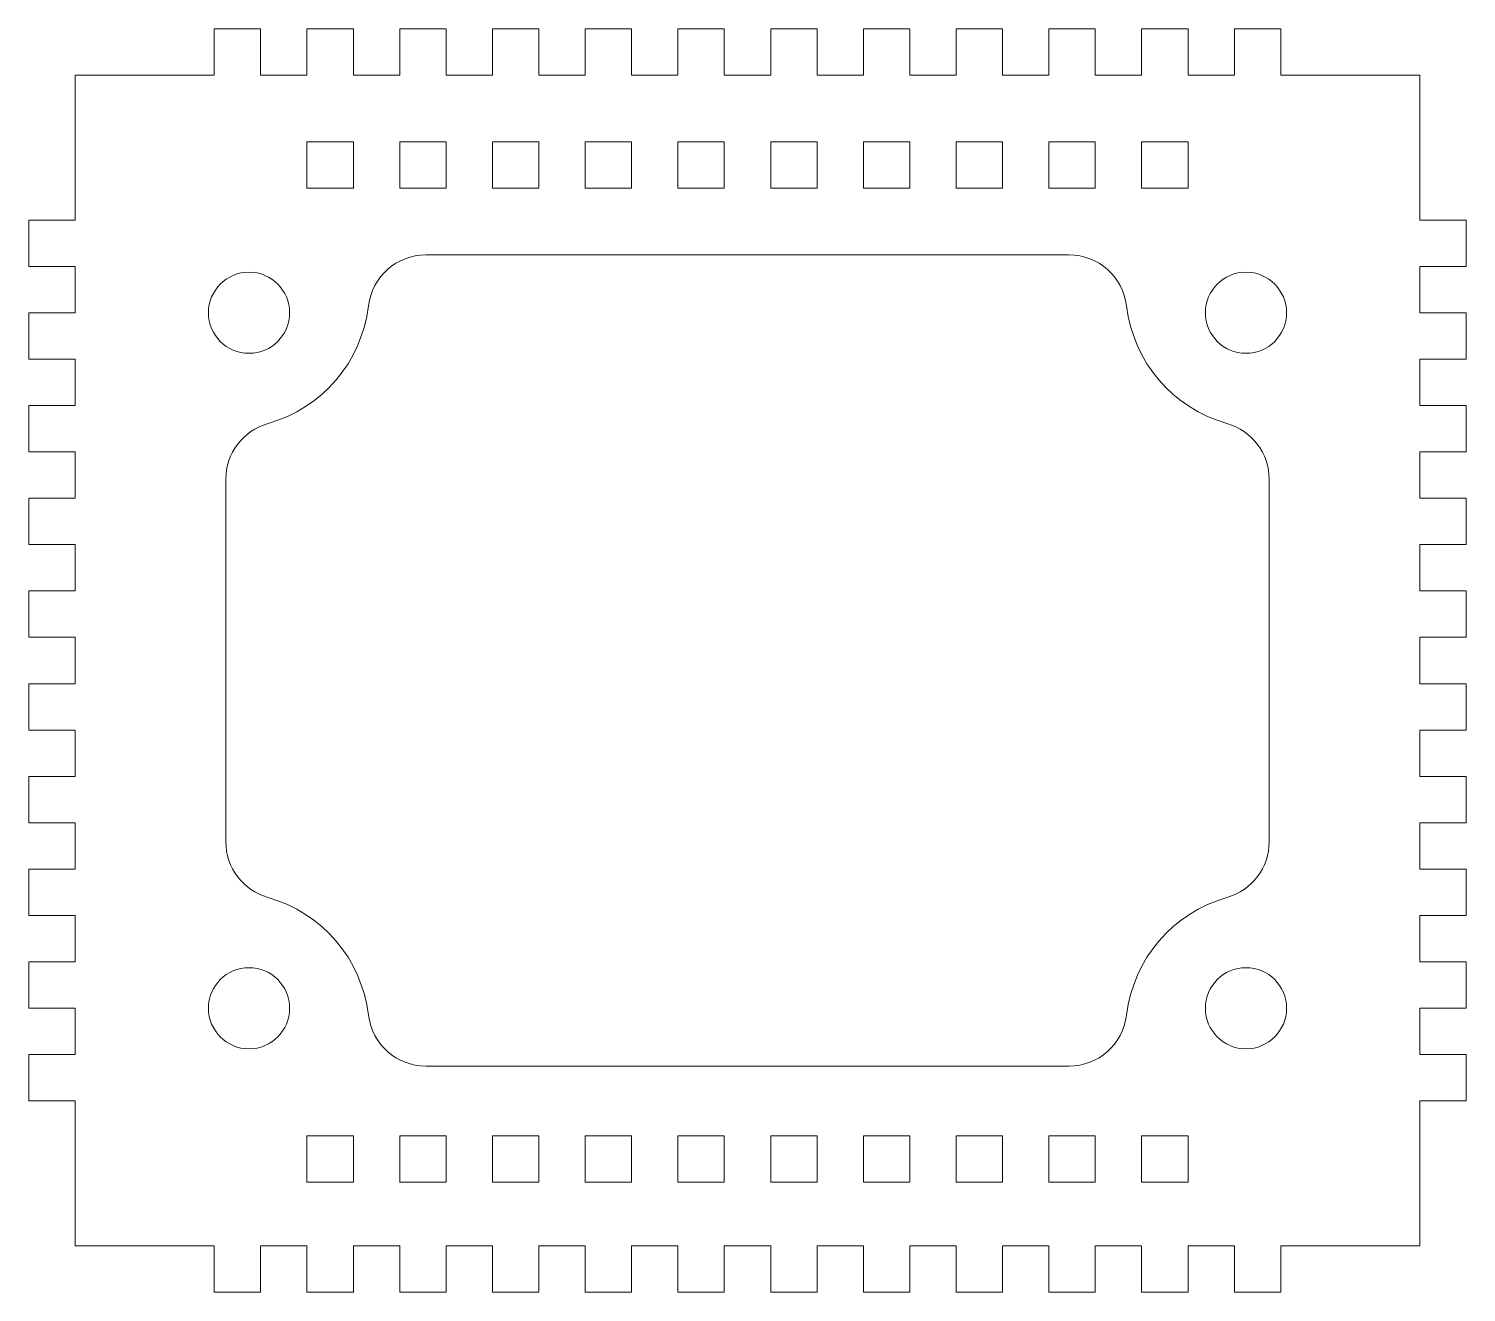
# Model space of a CAD drawing. Header units: millimetres. Extents: x -62 to 62, y -54 to 54.
import ezdxf

# ---------------------------------------------------------------- set-up
doc = ezdxf.new("R2010")
doc.units = ezdxf.units.MM

msp = doc.modelspace()

# ---------------------------------------------------------------- linework, layer by layer
at = {"color": 7, "linetype": 'Continuous', "lineweight": 15}
for p, q in [((-46, 50.5), (-46, 54.5)), ((-46, 54.5), (-42, 54.5)), ((-42, 54.5), (-42, 50.5)), ((-38, 50.5), (-38, 54.5)), ((-38, 54.5), (-34, 54.5)), ((-34, 54.5), (-34, 50.5)), ((-30, 50.5), (-30, 54.5)), ((-30, 54.5), (-26, 54.5)), ((-26, 54.5), (-26, 50.5)), ((-22, 50.5), (-22, 54.5)), ((-22, 54.5), (-18, 54.5)), ((-18, 54.5), (-18, 50.5)), ((-14, 50.5), (-14, 54.5)), ((-14, 54.5), (-10, 54.5)), ((-10, 54.5), (-10, 50.5)), ((-6, 50.5), (-6, 54.5)), ((-6, 54.5), (-2, 54.5)), ((-2, 54.5), (-2, 50.5)), ((2, 50.5), (2, 54.5)), ((2, 54.5), (6, 54.5)), ((6, 54.5), (6, 50.5)), ((10, 50.5), (10, 54.5)), ((10, 54.5), (14, 54.5)), ((14, 54.5), (14, 50.5)), ((18, 50.5), (18, 54.5)), ((18, 54.5), (22, 54.5)), ((22, 54.5), (22, 50.5)), ((26, 50.5), (26, 54.5)), ((26, 54.5), (30, 54.5)), ((30, 54.5), (30, 50.5)), ((34, 50.5), (34, 54.5)), ((34, 54.5), (38, 54.5)), ((38, 54.5), (38, 50.5)), ((42, 50.5), (42, 54.5)), ((42, 54.5), (46, 54.5)), ((46, 54.5), (46, 50.5)), ((-58, 38), (-58, 50.5)), ((-58, 50.5), (-46, 50.5)), ((-42, 50.5), (-38, 50.5)), ((-34, 50.5), (-30, 50.5)), ((-26, 50.5), (-22, 50.5)), ((-18, 50.5), (-14, 50.5)), ((-10, 50.5), (-6, 50.5)), ((-2, 50.5), (2, 50.5)), ((6, 50.5), (10, 50.5)), ((14, 50.5), (18, 50.5)), ((22, 50.5), (26, 50.5)), ((30, 50.5), (34, 50.5)), ((38, 50.5), (42, 50.5)), ((46, 50.5), (58, 50.5)), ((58, 38), (58, 50.5)), ((-38, 44.75), (-38, 40.75)), ((-34, 44.75), (-38, 44.75)), ((-34, 40.75), (-34, 44.75)), ((-30, 44.75), (-30, 40.75)), ((-26, 44.75), (-30, 44.75)), ((-26, 40.75), (-26, 44.75)), ((-22, 44.75), (-22, 40.75)), ((-18, 44.75), (-22, 44.75)), ((-18, 40.75), (-18, 44.75)), ((-14, 44.75), (-14, 40.75)), ((-10, 44.75), (-14, 44.75)), ((-10, 40.75), (-10, 44.75)), ((-6, 44.75), (-6, 40.75)), ((-2, 44.75), (-6, 44.75)), ((-2, 40.75), (-2, 44.75)), ((6, 44.75), (2, 44.75)), ((2, 44.75), (2, 40.75)), ((6, 40.75), (6, 44.75)), ((14, 44.75), (10, 44.75)), ((10, 44.75), (10, 40.75)), ((14, 40.75), (14, 44.75)), ((22, 44.75), (18, 44.75)), ((18, 44.75), (18, 40.75)), ((22, 40.75), (22, 44.75)), ((30, 44.75), (26, 44.75)), ((26, 44.75), (26, 40.75)), ((30, 40.75), (30, 44.75)), ((38, 44.75), (34, 44.75)), ((34, 44.75), (34, 40.75)), ((38, 40.75), (38, 44.75)), ((-38, 40.75), (-34, 40.75)), ((-30, 40.75), (-26, 40.75)), ((-22, 40.75), (-18, 40.75)), ((-14, 40.75), (-10, 40.75)), ((-6, 40.75), (-2, 40.75)), ((2, 40.75), (6, 40.75)), ((10, 40.75), (14, 40.75)), ((18, 40.75), (22, 40.75)), ((26, 40.75), (30, 40.75)), ((34, 40.75), (38, 40.75)), ((-62, 38), (-62, 34)), ((-58, 38), (-62, 38)), ((62, 38), (58, 38)), ((62, 34), (62, 38)), ((-27.73, 35), (27.73, 35)), ((-62, 34), (-58, 34)), ((-58, 30), (-58, 34)), ((58, 34), (62, 34)), ((58, 30), (58, 34)), ((-62, 30), (-62, 26)), ((-58, 30), (-62, 30)), ((62, 30), (58, 30)), ((62, 26), (62, 30)), ((-62, 26), (-58, 26)), ((-58, 22), (-58, 26)), ((58, 26), (62, 26)), ((58, 22), (58, 26)), ((-62, 22), (-62, 18)), ((-58, 22), (-62, 22)), ((62, 22), (58, 22)), ((62, 18), (62, 22)), ((-62, 18), (-58, 18)), ((-58, 14), (-58, 18)), ((58, 18), (62, 18)), ((58, 14), (58, 18)), ((-45, -15.63), (-45, 15.63)), ((45, -15.63), (45, 15.63)), ((-62, 14), (-62, 10)), ((-58, 14), (-62, 14)), ((62, 14), (58, 14)), ((62, 10), (62, 14)), ((-62, 10), (-58, 10)), ((-58, 6), (-58, 10)), ((58, 10), (62, 10)), ((58, 6), (58, 10)), ((-62, 6), (-62, 2)), ((-58, 6), (-62, 6)), ((62, 6), (58, 6)), ((62, 2), (62, 6)), ((-62, 2), (-58, 2)), ((-58, -2), (-58, 2)), ((58, 2), (62, 2)), ((58, -2), (58, 2)), ((-62, -2), (-62, -6)), ((-58, -2), (-62, -2)), ((62, -2), (58, -2)), ((62, -6), (62, -2)), ((-62, -6), (-58, -6)), ((-58, -10), (-58, -6)), ((58, -6), (62, -6)), ((58, -10), (58, -6)), ((-62, -10), (-62, -14)), ((-58, -10), (-62, -10)), ((62, -10), (58, -10)), ((62, -14), (62, -10)), ((-62, -14), (-58, -14)), ((-58, -18), (-58, -14)), ((58, -14), (62, -14)), ((58, -18), (58, -14)), ((-62, -18), (-62, -22)), ((-58, -18), (-62, -18)), ((62, -18), (58, -18)), ((62, -22), (62, -18)), ((-62, -22), (-58, -22)), ((-58, -26), (-58, -22)), ((58, -22), (62, -22)), ((58, -26), (58, -22)), ((-62, -26), (-62, -30)), ((-58, -26), (-62, -26)), ((62, -26), (58, -26)), ((62, -30), (62, -26)), ((-62, -30), (-58, -30)), ((-58, -34), (-58, -30)), ((58, -30), (62, -30)), ((58, -34), (58, -30)), ((-62, -34), (-62, -38)), ((-58, -34), (-62, -34)), ((62, -34), (58, -34)), ((62, -38), (62, -34)), ((-27.73, -35), (27.73, -35)), ((-62, -38), (-58, -38)), ((-58, -50.5), (-58, -38)), ((58, -38), (62, -38)), ((58, -50.5), (58, -38)), ((-34, -41), (-38, -41)), ((-38, -41), (-38, -45)), ((-34, -45), (-34, -41)), ((-26, -41), (-30, -41)), ((-30, -41), (-30, -45)), ((-26, -45), (-26, -41)), ((-18, -41), (-22, -41)), ((-22, -41), (-22, -45)), ((-18, -45), (-18, -41)), ((-10, -41), (-14, -41)), ((-14, -41), (-14, -45)), ((-10, -45), (-10, -41)), ((-2, -41), (-6, -41)), ((-6, -41), (-6, -45)), ((-2, -45), (-2, -41)), ((6, -41), (2, -41)), ((2, -41), (2, -45)), ((6, -45), (6, -41)), ((14, -41), (10, -41)), ((10, -41), (10, -45)), ((14, -45), (14, -41)), ((22, -41), (18, -41)), ((18, -41), (18, -45)), ((22, -45), (22, -41)), ((30, -41), (26, -41)), ((26, -41), (26, -45)), ((30, -45), (30, -41)), ((38, -41), (34, -41)), ((34, -41), (34, -45)), ((38, -45), (38, -41)), ((-38, -45), (-34, -45)), ((-30, -45), (-26, -45)), ((-22, -45), (-18, -45)), ((-14, -45), (-10, -45)), ((-6, -45), (-2, -45)), ((2, -45), (6, -45)), ((10, -45), (14, -45)), ((18, -45), (22, -45)), ((26, -45), (30, -45)), ((34, -45), (38, -45)), ((-58, -50.5), (-46, -50.5)), ((-46, -54.5), (-46, -50.5)), ((-42, -50.5), (-38, -50.5)), ((-42, -50.5), (-42, -54.5)), ((-38, -54.5), (-38, -50.5)), ((-34, -50.5), (-30, -50.5)), ((-34, -50.5), (-34, -54.5)), ((-30, -54.5), (-30, -50.5)), ((-26, -50.5), (-22, -50.5)), ((-26, -50.5), (-26, -54.5)), ((-22, -54.5), (-22, -50.5)), ((-18, -50.5), (-14, -50.5)), ((-18, -50.5), (-18, -54.5)), ((-14, -54.5), (-14, -50.5)), ((-10, -50.5), (-6, -50.5)), ((-10, -50.5), (-10, -54.5)), ((-6, -54.5), (-6, -50.5)), ((-2, -50.5), (2, -50.5)), ((-2, -50.5), (-2, -54.5)), ((2, -54.5), (2, -50.5)), ((6, -50.5), (10, -50.5)), ((6, -50.5), (6, -54.5)), ((10, -54.5), (10, -50.5)), ((14, -50.5), (18, -50.5)), ((14, -50.5), (14, -54.5)), ((18, -54.5), (18, -50.5)), ((22, -50.5), (26, -50.5)), ((22, -50.5), (22, -54.5)), ((26, -54.5), (26, -50.5)), ((30, -50.5), (34, -50.5)), ((30, -50.5), (30, -54.5)), ((34, -54.5), (34, -50.5)), ((38, -50.5), (42, -50.5)), ((38, -50.5), (38, -54.5)), ((42, -54.5), (42, -50.5)), ((46, -50.5), (58, -50.5)), ((46, -50.5), (46, -54.5)), ((-42, -54.5), (-46, -54.5)), ((-34, -54.5), (-38, -54.5)), ((-26, -54.5), (-30, -54.5)), ((-18, -54.5), (-22, -54.5)), ((-10, -54.5), (-14, -54.5)), ((-2, -54.5), (-6, -54.5)), ((6, -54.5), (2, -54.5)), ((14, -54.5), (10, -54.5)), ((22, -54.5), (18, -54.5)), ((30, -54.5), (26, -54.5)), ((38, -54.5), (34, -54.5)), ((46, -54.5), (42, -54.5))]:
    msp.add_line(p, q, dxfattribs=at)
for centre in [(-43, 30), (43, 30), (-43, -30), (43, -30)]:
    msp.add_circle(centre, 3.5, dxfattribs=at)
for centre, radius, start, end in [((-27.73, 30), 5, 90, 173.2644), ((27.73, 30), 5, 6.7356, 90), ((-44.62, 31.99), 12, 285.7601, 353.2644), ((44.62, 31.99), 12, 186.7356, 254.2399), ((-40, 15.63), 5, 105.7601, 180), ((40, 15.63), 5, 0, 74.2399), ((-40, -15.63), 5, 180, 254.2399), ((40, -15.63), 5, 285.7601, 0), ((-44.62, -31.99), 12, 6.7356, 74.2399), ((44.62, -31.99), 12, 105.7601, 173.2644), ((-27.73, -30), 5, 186.7356, 270), ((27.73, -30), 5, 270, 353.2644)]:
    msp.add_arc(centre, radius, start, end, dxfattribs=at)

doc.saveas('drawing.dxf')
